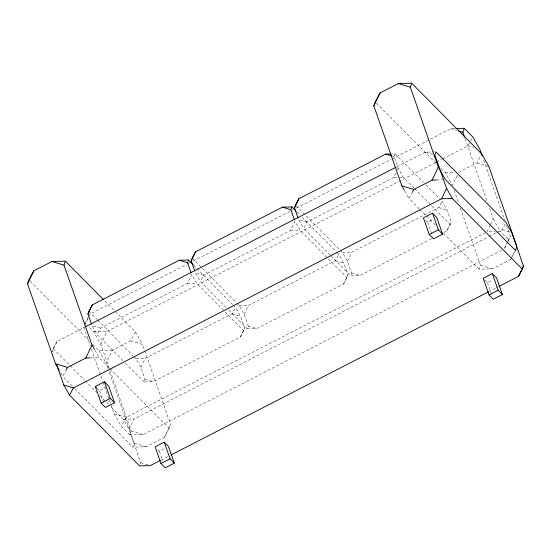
<?xml version="1.0" encoding="UTF-8"?>
<svg xmlns="http://www.w3.org/2000/svg" width="551" height="551" viewBox="0 0 551 551"><rect width="100%" height="100%" fill="white"/><g stroke="black" fill="none" stroke-linecap="round" stroke-linejoin="round"><path stroke-width="0.41" stroke-dasharray="2.75 2.07" d="M57.104 341.351L53.233 348.549L52.145 351.758L57.104 341.351L84.661 327.191M233.114 304.999L235.525 307.43L240.56 316.281L244.637 327.928L243.687 330.738L240.298 337.033L153.419 381.678L144.045 381.933L144.996 379.129L140.918 367.483L135.89 358.632L133.48 356.201M501.789 250.299L143.198 434.567L129.809 434.939L131.166 430.93L100.861 344.382L93.67 331.743L87.409 325.421M144.858 350.98L170.576 424.415L169.219 428.423L164.377 437.418L146.153 446.785L132.763 447.15L134.12 443.142L108.409 369.707M140.147 464.286L140.691 462.688L129.03 429.401L123.286 419.29L110.599 406.486M337.005 252.537L338.81 254.362L343.838 263.206L347.922 274.853L346.972 277.663L343.583 283.958L256.704 328.603L247.33 328.864L248.281 326.054L244.203 314.407L239.168 305.557L236.765 303.126M431.626 238.714L359.982 275.528L350.615 275.789L351.566 272.979L347.488 261.332L342.453 252.489L295.467 205.041M414.111 188.091L403.27 177.14L398.235 168.296L394.158 156.642L395.108 153.839L391.699 153.929M443.817 232.453L446.868 230.883L450.257 224.588L451.207 221.778L447.123 210.131L442.095 201.287L440.29 199.462M515.522 250.464L510.681 259.466L492.456 268.826L479.074 269.198L480.431 265.189L460.367 207.892M508.118 241.62L510.281 236.11L506.596 225.6M84.503 325.593L88.146 317.948M100.861 344.382L107.059 331.371L435.834 162.428M108.127 368.901L106.143 363.254L112.342 350.25L130.573 340.883L135.415 331.888L104.008 300.178M140.918 367.483L145.257 358.377L232.136 313.733L235.525 307.43M122.963 360.643L97.059 334.485L100.447 328.189L187.333 283.545L191.672 274.439L196.7 283.29L243.687 330.738M129.03 429.401L133.989 418.994L488.393 236.882M164.377 437.418L170.576 424.415M244.203 314.407L248.542 305.302L335.421 260.657L338.81 254.362M226.247 307.568L200.344 281.416L203.732 275.114L290.611 230.47L294.95 221.364L299.985 230.215L346.972 277.663M240.298 337.033L244.637 327.928M347.488 261.332L351.827 252.227L438.706 207.582L442.095 201.287M330.132 255.106L303.629 228.341L307.017 222.039L393.896 177.394L396.066 172.842M397.512 169.811L398.235 168.296M343.583 283.958L347.922 274.853M457.192 175.356L452.454 185.301L445.263 172.663L441.041 168.392M446.868 230.883L451.207 221.778M490.28 224.98L486.994 231.868L495.363 231.634M490.645 224.216L493.193 218.857L489.233 207.534M507.726 241.469L504.082 249.121L507.712 242.371M508.091 240.704L510.281 236.11M510.681 259.466L514.696 251.049M88.36 317.121L85.129 323.12L86.838 324.842M88.759 316.37L89.971 314.118L186.307 264.618M72.374 386.168L62.711 376.409L65.535 371.167M129.809 434.939L121.268 426.309L126.11 417.314L484.701 233.045M419.283 208.822L409.021 198.456L411.845 193.208M442.715 158.895L467.944 145.925L472.786 136.93M458.652 172.291L476.877 162.931L481.719 153.929M496.816 232.556L502.168 229.801L506.045 222.604M187.078 264.225L189.372 263.041M193.194 261.078L292.588 210M296.41 208.037L391.224 159.322M391.988 158.929L450.856 128.672L455.043 128.555M396.961 166.712L425.282 152.159L435.993 151.862M436.599 162.035L441.95 159.287M96.928 388.083L99.593 390.776L105.675 387.656M425.537 220.028L427.679 222.191L432.99 219.456M489.157 236.489L496.045 232.949M157.8 449.547L159.397 451.166L165.472 448.046M484.811 279.88L487.477 282.573L492.794 279.846M161.03 460.092L167.917 456.552M488.641 291.741L495.528 288.201M496.293 287.808L498.586 286.63M445.263 172.663L454.472 172.408M393.896 177.394L399.007 177.257M399.861 177.229L403.27 177.14M436.268 179.977L442.963 179.791M290.611 230.47L299.985 230.215M498.71 231.544L500.384 231.496L508.924 240.119M342.453 252.489L351.827 252.227M187.333 283.545L196.7 283.29M239.168 305.557L248.542 305.302M93.67 331.743L107.059 331.371M92.919 344.52L98.96 350.622L112.342 350.25M90.798 357.909L99.166 357.682L109.435 368.047M135.89 358.632L145.257 358.377M123.286 419.29L133.989 418.994M450.856 128.672L456.469 130.373M467.944 145.925L473.557 147.627M476.877 162.931L488.902 166.567M425.282 152.159L434.105 154.824M392.629 156.181L394.158 156.642M438.706 207.582L447.123 210.131M502.168 229.801L510.991 232.467M480.431 265.189L492.456 268.826M307.017 222.039L298.601 219.491L303.629 228.341M335.421 260.657L343.838 263.206M351.566 272.979L359.982 275.528M203.732 275.114L195.316 272.566L200.344 281.416M232.136 313.733L240.56 316.281M248.281 326.054L256.704 328.603M100.447 328.189L92.031 325.641L97.059 334.485M130.573 340.883L142.599 344.52L144.576 350.167M144.996 379.129L153.419 381.678M103.037 382.125L114.085 413.677L126.11 417.314M131.166 430.93L143.198 434.567M134.12 443.142L146.153 446.785M140.691 462.688L147.909 464.872M376.423 103.14L436.206 163.516M395.108 153.839L423.423 182.429M425.833 184.86L439.684 198.849M414.71 188.697L450.257 224.588M419.89 209.435L435.593 225.29M443.445 233.218L479.074 269.198M296.645 211.777L299.654 214.821M302.065 217.252L336.399 251.924M330.738 255.712L350.615 275.789M192.182 258.109L236.159 302.52M193.959 265.458L196.37 267.896M196.976 268.502L232.515 304.393M228.658 310.006L247.33 328.864M88.904 311.184L97.334 319.704M97.933 320.31L132.874 355.595M125.373 363.081L144.045 381.933M30.112 281.1L88.697 340.249M110.035 368.66L169.219 428.423M53.233 348.549L84.634 380.259M85.24 380.872L96.714 392.457M99.731 395.508L108.189 404.041M74.791 388.607L132.763 447.15M493.193 218.857L500.384 231.496M404.792 191.025L409.021 198.456M135.415 331.888L142.599 344.52M98.96 350.622L106.143 363.254M94.937 350.25L99.166 357.682M114.085 413.677L121.268 426.309M60.603 372.696L62.711 376.409M483.654 160.079L504.62 219.939M465.154 138.783L487.249 201.873M487.477 282.573L492.195 296.052M454.148 190.143L458.384 202.245M427.679 222.191L432.673 236.455M159.397 451.166L162.731 460.677M83.773 327.129L90.288 345.732M91.418 348.962L102.748 381.32M99.593 390.776L104.318 404.248"/><path stroke-width="0.83" d="M59.329 370.465L55.527 363.777L27.55 283.889L28.907 279.88L33.749 270.878L51.973 261.511L65.362 261.146L103.409 299.565M94.517 349.506L91.983 345.043L64.006 265.155L65.362 261.146M91.487 324.091L87.953 313.994L88.904 311.184L92.292 304.889L179.171 260.244L188.538 259.982L193.36 264.852M191.128 272.89L187.588 262.793L188.538 259.982M194.772 271.016L191.231 260.919L192.182 258.109L195.577 251.814L282.456 207.169L291.823 206.907L296.039 211.171M294.413 219.815L290.873 209.717L291.823 206.907M298.057 217.941L294.516 207.844L295.467 205.041L298.856 198.739L385.741 154.094L390.852 153.956M404.372 190.281L401.831 185.825L373.853 105.93L375.21 101.921L380.052 92.926L398.283 83.559L411.666 83.187L481.719 153.929L488.902 166.567L516.886 246.455L515.522 250.464L445.47 179.722L438.286 167.091L410.309 87.196L411.666 83.187M464.589 137.165L462.888 132.309L464.245 128.3L455.877 128.535M522.362 269.205L523.45 266.002L511.789 232.708L506.045 222.604L435.993 151.862L434.904 155.065L446.565 188.359L452.309 198.463L522.362 269.205L518.491 276.402L499.358 286.238M27.55 283.889L33.749 270.878M87.953 313.994L92.292 304.889M65.941 370.417L67.553 367.414L85.784 358.047L91.983 345.043M191.231 260.919L195.577 251.814M294.516 207.844L298.856 198.739M373.853 105.93L380.052 92.926M412.244 192.457L413.863 189.461L432.087 180.094L438.286 167.091M160.265 460.484L150.313 465.595L139.603 465.891L69.55 395.15L73.428 387.952L441.606 198.759L446.565 188.359M518.491 276.402L521.322 270.458M522.031 268.971L523.45 266.002M190.136 262.648L191.665 261.863M86.19 326.406L396.197 167.105M95.323 386.465L104.435 381.781L108.712 386.093L114.539 402.74L105.427 407.423L101.157 403.105L95.323 386.465L96.391 387.539M432.521 213.189L423.402 217.872L429.236 234.519L433.506 238.831L442.618 234.147L436.791 217.507L432.521 213.189L438.348 229.836L442.618 234.147M101.157 403.105L110.269 398.421L114.539 402.74M429.236 234.519L438.348 229.836M164.239 442.171L155.127 446.854L160.954 463.494L165.224 467.813L174.343 463.129L168.51 446.482L164.239 442.171L170.066 458.811L174.343 463.129M492.318 273.578L483.206 278.262L489.033 294.909L493.303 299.221L502.422 294.537L496.589 277.897L492.318 273.578L498.145 290.225L502.422 294.537M170.982 454.974L488.641 291.741M160.954 463.494L170.066 458.811M489.033 294.909L498.145 290.225M432.087 180.094L436.268 179.977M441.606 198.759L452.309 198.463M85.784 358.047L89.965 357.936M398.283 83.559L410.309 87.196M458.88 131.097L462.888 132.309M385.741 154.094L391.864 155.947M401.831 185.825L413.863 189.461M282.456 207.169L290.873 209.717M179.171 260.244L187.588 262.793M51.973 261.511L64.006 265.155M55.527 363.777L67.553 367.414M56.698 364.748L63.806 385.046L73.428 387.952M464.245 128.3L472.786 136.93L479.976 149.569L482.242 156.036M63.806 385.046L69.55 395.15M104.435 381.781L110.269 398.421"/></g></svg>
